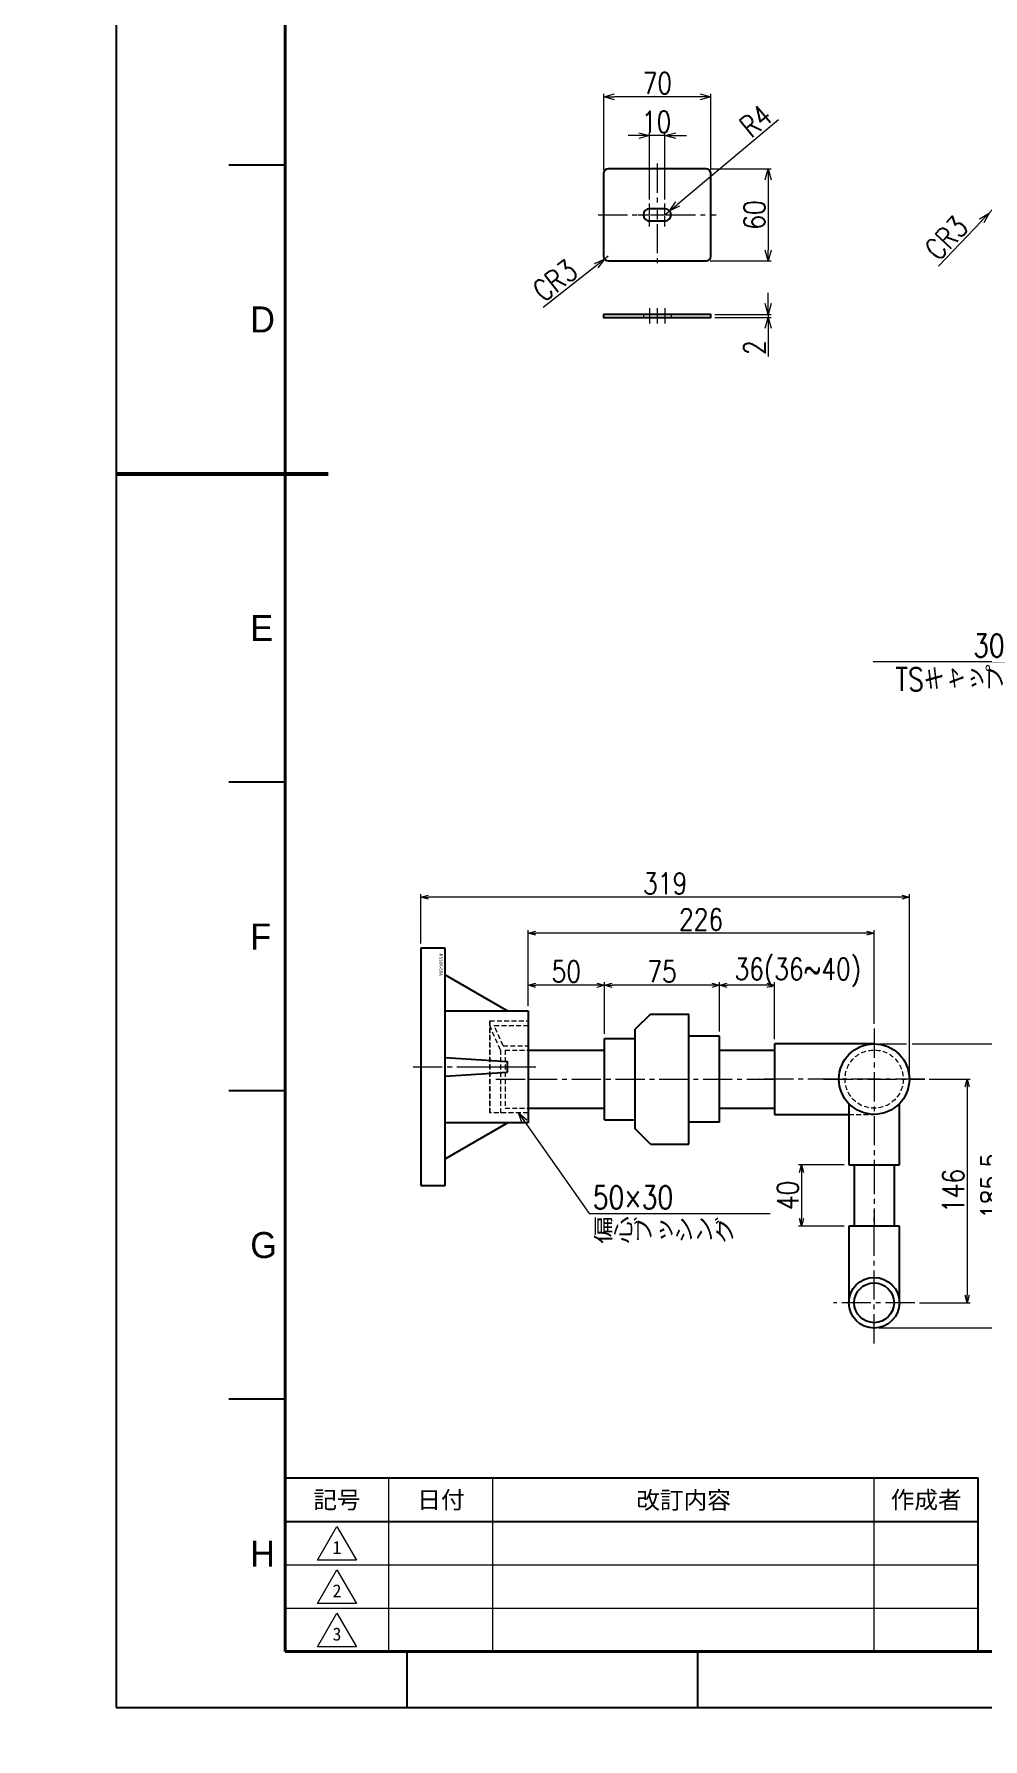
# Model space of a CAD drawing. Header units: millimetres. Extents: x 0 to 70370, y 0 to 11543.
# Drawn here: x 24967 to 25587, y 932 to 2045 of the extents above; entities that cross this region are included whole.
import ezdxf
from ezdxf import colors
from ezdxf.entities.mleader import LeaderData, LeaderLine
from ezdxf.enums import TextEntityAlignment as Align
from ezdxf.math import Vec2, Vec3

# ---------------------------------------------------------------- set-up
doc = ezdxf.new("R2010")
doc.units = ezdxf.units.MM
doc.linetypes.add('CENTER2', pattern=[28.575, 19.05, -3.175, 3.175, -3.175])
doc.linetypes.add('HIDDEN2', pattern=[4.7625, 3.175, -1.5875])
for name, color, linetype, lineweight in [('01_外形線', 7, 'Continuous', 25), ('03_かくれ線', 6, 'HIDDEN2', 13), ('04_中心線', 1, 'CENTER2', 9), ('07_寸法線', 3, 'Continuous', 9), ('99_図枠', 7, 'Continuous', 40)]:
    doc.layers.add(name, color=color, linetype=linetype, lineweight=lineweight)
doc.styles.add('MS_G', font='MS Gothic.ttf')
doc.styles.get("Standard").update_dxf_attribs({"font": 'arial.ttf'})
doc.styles.add('寸法用', font='simplex.shx', dxfattribs={"width": 0.8, "bigfont": '@extfont2.shx'})
doc.styles.add('表題用', font='MS PGothic.ttf')
doc.dimstyles.new('機械製図用', dxfattribs={"dimtxt": 3.5, "dimasz": 3.5, "dimexe": 2, "dimexo": 0, "dimgap": 1.2, "dimtad": 1, "dimdsep": 46, "dimtxsty": '寸法用', "dimblk": 'OPEN30', "dimcen": 0, "dimclrd": 256, "dimclre": 256, "dimclrt": 7, "dimazin": 2, "dimtm": 1e-09, "dimtfac": 0.75, "dimtmove": 0, "dimatfit": 3, "dimldrblk": 'OPEN30', "dimfxl": 1, "dimlwd": -1, "dimlwe": -1, "dimarcsym": 0})

# ---------------------------------------------------------------- blocks, each defined once
blk = doc.blocks.new('AM_BALLOON1')
at = {"transparency": 16777216}
blk.add_circle((0, 0), 5, dxfattribs=at)
blk.add_attdef('B_NUMBER', text='', height=3, dxfattribs=at).set_placement((0, 0), align=Align.MIDDLE_CENTER)
blk = doc.blocks.new('_OPEN')
at = {"color": 0, "linetype": 'ByBlock'}
for p, q in [((-1, 0.17), (0, 0)), ((0, 0), (-1, -0.17)), ((0, 0), (-1, 0))]:
    blk.add_line(p, q, dxfattribs=at)
blk = doc.blocks.new('_Open30')
at = {"color": 0, "linetype": 'ByBlock', "lineweight": -2}
for p, q in [((-1, 0.27), (0, 0)), ((0, 0), (-1, -0.27)), ((0, 0), (-1, 0))]:
    blk.add_line(p, q, dxfattribs=at)
blk = doc.blocks.new('*D2739')
at = {"layer": '07_寸法線', "transparency": 16777216}
for p, q in [((25518.7, 1385.7), (25536.8, 1385.7)), ((25540.6, 1385.7), (25603.3, 1385.7)), ((25601.3, 1380.7), (25601.3, 1205.2)), ((25518.7, 1200.2), (25603.3, 1200.2))]:
    blk.add_line(p, q, dxfattribs=at)
at = {"layer": 'Defpoints', "color": 0, "transparency": 16777216}
for p in [(25515.7, 1385.7), (25515.7, 1200.2), (25601.3, 1200.2)]:
    blk.add_point(p, dxfattribs=at)
at = {"layer": '07_寸法線', "transparency": 16777216, "xscale": 5, "yscale": 5, "zscale": 5}
for p, rotation in [((25601.3, 1385.7), 90), ((25601.3, 1200.2), 270)]:
    blk.add_blockref('_Open30', p, dxfattribs=dict(at, rotation=rotation))
at = {"layer": '07_寸法線', "color": 7, "transparency": 16777216, "insert": (25592.3, 1292.9), "char_height": 14, "attachment_point": 5, "rotation": 90, "style": '寸法用'}
blk.add_mtext('185.5', dxfattribs=at)
blk = doc.blocks.new('*D2740')
at = {"layer": '07_寸法線', "transparency": 16777216}
for p, q in [((25289.7, 1410.2), (25289.7, 1459.9)), ((25515.7, 1398.7), (25515.7, 1459.9)), ((25510.7, 1457.9), (25294.7, 1457.9))]:
    blk.add_line(p, q, dxfattribs=at)
at = {"layer": 'Defpoints', "color": 0, "transparency": 16777216}
for p in [(25289.7, 1457.9), (25289.7, 1407.2), (25515.7, 1395.7)]:
    blk.add_point(p, dxfattribs=at)
at = {"layer": '07_寸法線', "transparency": 16777216, "xscale": 5, "yscale": 5, "zscale": 5, "rotation": 180}
blk.add_blockref('_Open30', (25289.7, 1457.9), dxfattribs=at)
at = {"layer": '07_寸法線', "transparency": 16777216, "xscale": 5, "yscale": 5, "zscale": 5}
blk.add_blockref('_Open30', (25515.7, 1457.9), dxfattribs=at)
at = {"layer": '07_寸法線', "color": 7, "transparency": 16777216, "insert": (25402.7, 1466.9), "char_height": 14, "attachment_point": 5, "style": '寸法用'}
blk.add_mtext('226', dxfattribs=at)
blk = doc.blocks.new('*D2741')
at = {"layer": '07_寸法線', "transparency": 16777216}
for p, q in [((25219.7, 1451.2), (25219.7, 1483.4)), ((25533.7, 1481.4), (25224.7, 1481.4)), ((25538.7, 1365.7), (25538.7, 1483.4))]:
    blk.add_line(p, q, dxfattribs=at)
at = {"layer": 'Defpoints', "color": 0, "transparency": 16777216}
for p in [(25219.7, 1481.4), (25219.7, 1448.2), (25538.7, 1362.7)]:
    blk.add_point(p, dxfattribs=at)
at = {"layer": '07_寸法線', "transparency": 16777216, "xscale": 5, "yscale": 5, "zscale": 5, "rotation": 180}
blk.add_blockref('_Open30', (25219.7, 1481.4), dxfattribs=at)
at = {"layer": '07_寸法線', "transparency": 16777216, "xscale": 5, "yscale": 5, "zscale": 5}
blk.add_blockref('_Open30', (25538.7, 1481.4), dxfattribs=at)
at = {"layer": '07_寸法線', "color": 7, "transparency": 16777216, "insert": (25379.2, 1490.4), "char_height": 14, "attachment_point": 5, "style": '寸法用'}
blk.add_mtext('319', dxfattribs=at)
blk = doc.blocks.new('*D2742')
at = {"layer": '07_寸法線', "transparency": 16777216}
for p, q in [((25414.7, 1393.7), (25414.7, 1425.9)), ((25450.7, 1388.7), (25450.7, 1425.9)), ((25445.7, 1423.9), (25419.7, 1423.9))]:
    blk.add_line(p, q, dxfattribs=at)
at = {"layer": 'Defpoints', "color": 0, "transparency": 16777216}
for p in [(25414.7, 1423.9), (25414.7, 1390.7), (25450.7, 1385.7)]:
    blk.add_point(p, dxfattribs=at)
at = {"layer": '07_寸法線', "transparency": 16777216, "xscale": 5, "yscale": 5, "zscale": 5, "rotation": 180}
blk.add_blockref('_Open30', (25414.7, 1423.9), dxfattribs=at)
at = {"layer": '07_寸法線', "transparency": 16777216, "xscale": 5, "yscale": 5, "zscale": 5}
blk.add_blockref('_Open30', (25450.7, 1423.9), dxfattribs=at)
at = {"layer": '07_寸法線', "color": 7, "transparency": 16777216, "insert": (25465.8, 1432.2), "char_height": 14, "attachment_point": 5, "style": '寸法用'}
blk.add_mtext('36(36~40)', dxfattribs=at)
blk = doc.blocks.new('*D2743')
at = {"layer": '07_寸法線', "transparency": 16777216}
for p, q in [((25289.7, 1410.2), (25289.7, 1425.9)), ((25339.7, 1392.2), (25339.7, 1425.9)), ((25334.7, 1423.9), (25294.7, 1423.9))]:
    blk.add_line(p, q, dxfattribs=at)
at = {"layer": 'Defpoints', "color": 0, "transparency": 16777216}
for p in [(25289.7, 1423.9), (25289.7, 1407.2), (25339.7, 1389.2)]:
    blk.add_point(p, dxfattribs=at)
at = {"layer": '07_寸法線', "transparency": 16777216, "xscale": 5, "yscale": 5, "zscale": 5, "rotation": 180}
blk.add_blockref('_Open30', (25289.7, 1423.9), dxfattribs=at)
at = {"layer": '07_寸法線', "transparency": 16777216, "xscale": 5, "yscale": 5, "zscale": 5}
blk.add_blockref('_Open30', (25339.7, 1423.9), dxfattribs=at)
at = {"layer": '07_寸法線', "color": 7, "transparency": 16777216, "insert": (25314.7, 1432.9), "char_height": 14, "attachment_point": 5, "style": '寸法用'}
blk.add_mtext('50', dxfattribs=at)
blk = doc.blocks.new('*D2744')
at = {"layer": '07_寸法線', "transparency": 16777216}
for p, q in [((25339.7, 1392.2), (25339.7, 1425.9)), ((25414.7, 1393.7), (25414.7, 1425.9)), ((25409.7, 1423.9), (25344.7, 1423.9))]:
    blk.add_line(p, q, dxfattribs=at)
at = {"layer": 'Defpoints', "color": 0, "transparency": 16777216}
for p in [(25339.7, 1423.9), (25339.7, 1389.2), (25414.7, 1390.7)]:
    blk.add_point(p, dxfattribs=at)
at = {"layer": '07_寸法線', "transparency": 16777216, "xscale": 5, "yscale": 5, "zscale": 5, "rotation": 180}
blk.add_blockref('_Open30', (25339.7, 1423.9), dxfattribs=at)
at = {"layer": '07_寸法線', "transparency": 16777216, "xscale": 5, "yscale": 5, "zscale": 5}
blk.add_blockref('_Open30', (25414.7, 1423.9), dxfattribs=at)
at = {"layer": '07_寸法線', "color": 7, "transparency": 16777216, "insert": (25377.2, 1432.9), "char_height": 14, "attachment_point": 5, "style": '寸法用'}
blk.add_mtext('75', dxfattribs=at)
blk = doc.blocks.new('*D2745')
at = {"layer": '07_寸法線', "transparency": 16777216}
for p, q in [((25551.7, 1362.7), (25578.4, 1362.7)), ((25576.4, 1357.7), (25576.4, 1221.7)), ((25545.2, 1216.7), (25578.4, 1216.7))]:
    blk.add_line(p, q, dxfattribs=at)
at = {"layer": 'Defpoints', "color": 0, "transparency": 16777216}
for p in [(25548.7, 1362.7), (25542.2, 1216.7), (25576.4, 1216.7)]:
    blk.add_point(p, dxfattribs=at)
at = {"layer": '07_寸法線', "transparency": 16777216, "xscale": 5, "yscale": 5, "zscale": 5}
for p, rotation in [((25576.4, 1362.7), 90), ((25576.4, 1216.7), 270)]:
    blk.add_blockref('_Open30', p, dxfattribs=dict(at, rotation=rotation))
at = {"layer": '07_寸法線', "color": 7, "transparency": 16777216, "insert": (25567.4, 1289.7), "char_height": 14, "attachment_point": 5, "rotation": 90, "style": '寸法用'}
blk.add_mtext('146', dxfattribs=at)
blk = doc.blocks.new('*D2746')
at = {"layer": '07_寸法線', "transparency": 16777216}
for p, q in [((25496.2, 1306.7), (25466.3, 1306.7)), ((25468.3, 1301.7), (25468.3, 1271.7)), ((25496.2, 1266.7), (25466.3, 1266.7))]:
    blk.add_line(p, q, dxfattribs=at)
at = {"layer": 'Defpoints', "color": 0, "transparency": 16777216}
for p in [(25499.2, 1306.7), (25468.3, 1266.7), (25499.2, 1266.7)]:
    blk.add_point(p, dxfattribs=at)
at = {"layer": '07_寸法線', "transparency": 16777216, "xscale": 5, "yscale": 5, "zscale": 5}
for p, rotation in [((25468.3, 1306.7), 90), ((25468.3, 1266.7), 270)]:
    blk.add_blockref('_Open30', p, dxfattribs=dict(at, rotation=rotation))
at = {"layer": '07_寸法線', "color": 7, "transparency": 16777216, "insert": (25459.3, 1286.7), "char_height": 14, "attachment_point": 5, "rotation": 90, "style": '寸法用'}
blk.add_mtext('40', dxfattribs=at)
blk = doc.blocks.new('*U2810')
at = {"layer": '04_中心線', "color": 0, "linetype": 'CENTER2', "transparency": 16777216}
for p, q in [((0, 6), (0, 38.5)), ((-33.5, 0), (-6, 0)), ((6, 0), (33.5, 0)), ((0, -38.5), (0, -6))]:
    blk.add_line(p, q, dxfattribs=at)
at = {"layer": '04_中心線', "color": 0, "linetype": 'Continuous', "transparency": 16777216}
for p, q in [((-3, 0), (3, 0)), ((0, -3), (0, 3))]:
    blk.add_line(p, q, dxfattribs=at)
blk = doc.blocks.new('*D2811')
at = {"layer": '07_寸法線', "transparency": 16777216}
for p, q in [((25339.1, 1956.3), (25339.1, 2005.9)), ((25402.1, 2003.9), (25346.1, 2003.9)), ((25409.1, 1956.3), (25409.1, 2005.9))]:
    blk.add_line(p, q, dxfattribs=at)
at = {"layer": 'Defpoints', "color": 0, "transparency": 16777216}
for p in [(25339.1, 2003.9), (25339.1, 1953.8), (25409.1, 1953.8)]:
    blk.add_point(p, dxfattribs=at)
at = {"layer": '07_寸法線', "transparency": 16777216, "xscale": 7, "yscale": 7, "zscale": 7, "rotation": 180}
blk.add_blockref('_Open30', (25339.1, 2003.9), dxfattribs=at)
at = {"layer": '07_寸法線', "transparency": 16777216, "xscale": 7, "yscale": 7, "zscale": 7}
blk.add_blockref('_Open30', (25409.1, 2003.9), dxfattribs=at)
at = {"layer": '07_寸法線', "color": 7, "transparency": 16777216, "insert": (25374.1, 2012.9), "char_height": 14, "attachment_point": 5, "style": '寸法用'}
blk.add_mtext('70', dxfattribs=at)
blk = doc.blocks.new('*D2812')
at = {"layer": '07_寸法線', "transparency": 16777216}
for p, q in [((25408.6, 1956.8), (25448.5, 1956.8)), ((25446.5, 1949.8), (25446.5, 1903.8)), ((25408.6, 1896.8), (25448.5, 1896.8))]:
    blk.add_line(p, q, dxfattribs=at)
at = {"layer": 'Defpoints', "color": 0, "transparency": 16777216}
for p in [(25406.1, 1956.8), (25406.1, 1896.8), (25446.5, 1896.8)]:
    blk.add_point(p, dxfattribs=at)
at = {"layer": '07_寸法線', "transparency": 16777216, "xscale": 7, "yscale": 7, "zscale": 7}
for p, rotation in [((25446.5, 1956.8), 90), ((25446.5, 1896.8), 270)]:
    blk.add_blockref('_Open30', p, dxfattribs=dict(at, rotation=rotation))
at = {"layer": '07_寸法線', "color": 7, "transparency": 16777216, "insert": (25437.5, 1926.8), "char_height": 14, "attachment_point": 5, "rotation": 90, "style": '寸法用'}
blk.add_mtext('60', dxfattribs=at)
blk = doc.blocks.new('*D2813')
at = {"layer": '07_寸法線', "transparency": 16777216}
for p, q in [((25362.1, 1978.6), (25355.1, 1978.6)), ((25369.1, 1936.8), (25369.1, 1980.6)), ((25379.1, 1978.6), (25369.1, 1978.6)), ((25379.1, 1936.8), (25379.1, 1980.6)), ((25386.1, 1978.6), (25393.1, 1978.6))]:
    blk.add_line(p, q, dxfattribs=at)
at = {"layer": 'Defpoints', "color": 0, "transparency": 16777216}
for p in [(25369.1, 1978.6), (25369.1, 1934.3), (25379.1, 1934.3)]:
    blk.add_point(p, dxfattribs=at)
at = {"layer": '07_寸法線', "transparency": 16777216, "xscale": 7, "yscale": 7, "zscale": 7}
blk.add_blockref('_Open30', (25369.1, 1978.6), dxfattribs=at)
at = {"layer": '07_寸法線', "transparency": 16777216, "xscale": 7, "yscale": 7, "zscale": 7, "rotation": 180}
blk.add_blockref('_Open30', (25379.1, 1978.6), dxfattribs=at)
at = {"layer": '07_寸法線', "color": 7, "transparency": 16777216, "insert": (25373.6, 1987.6), "char_height": 14, "attachment_point": 5, "style": '寸法用'}
blk.add_mtext('10', dxfattribs=at)
blk = doc.blocks.new('*U2808')
at = {"layer": '04_中心線', "color": 0, "linetype": 'CENTER2', "transparency": 16777216}
for p, q in [((-7.5, 0), (-0.8, 0)), ((0, 0.8), (0, 7.5)), ((0.8, 0), (7.5, 0)), ((0, -7.5), (0, -0.8))]:
    blk.add_line(p, q, dxfattribs=at)
at = {"layer": '04_中心線', "color": 0, "linetype": 'Continuous', "transparency": 16777216}
for p, q in [((-0.4, 0), (0.4, 0)), ((0, -0.4), (0, 0.4))]:
    blk.add_line(p, q, dxfattribs=at)
blk = doc.blocks.new('*U2809')
at = {"layer": '04_中心線', "color": 0, "linetype": 'CENTER2', "transparency": 16777216}
for p, q in [((-7.5, 0), (-0.8, 0)), ((0, 0.8), (0, 7.5)), ((0.8, 0), (7.5, 0)), ((0, -7.5), (0, -0.8))]:
    blk.add_line(p, q, dxfattribs=at)
at = {"layer": '04_中心線', "color": 0, "linetype": 'Continuous', "transparency": 16777216}
for p, q in [((-0.4, 0), (0.4, 0)), ((0, -0.4), (0, 0.4))]:
    blk.add_line(p, q, dxfattribs=at)
blk = doc.blocks.new('*D2814')
at = {"layer": '07_寸法線', "transparency": 16777216}
for p, q in [((25453.2, 1988.8), (25387.5, 1933.9)), ((25379.1, 1926.8), (25382.1, 1929.4))]:
    blk.add_line(p, q, dxfattribs=at)
at = {"layer": 'Defpoints', "color": 0, "transparency": 16777216}
for p in [(25379.1, 1926.8), (25382.1, 1929.4)]:
    blk.add_point(p, dxfattribs=at)
at = {"layer": '07_寸法線', "transparency": 16777216, "xscale": 7, "yscale": 7, "zscale": 7, "rotation": 219.935709917143}
blk.add_blockref('_Open30', (25382.1, 1929.4), dxfattribs=at)
at = {"layer": '07_寸法線', "color": 7, "transparency": 16777216, "insert": (25438.5, 1988.3), "char_height": 14, "attachment_point": 5, "rotation": 39.9357, "style": '寸法用'}
blk.add_mtext('R4', dxfattribs=at)
blk = doc.blocks.new('*D2815')
at = {"layer": '07_寸法線', "transparency": 16777216}
for p, q in [((25299.5, 1866.5), (25334.2, 1893.7)), ((25342.1, 1899.8), (25339.7, 1898))]:
    blk.add_line(p, q, dxfattribs=at)
at = {"layer": 'Defpoints', "color": 0, "transparency": 16777216}
for p in [(25339.7, 1898), (25342.1, 1899.8)]:
    blk.add_point(p, dxfattribs=at)
at = {"layer": '07_寸法線', "transparency": 16777216, "xscale": 7, "yscale": 7, "zscale": 7, "rotation": 38.03748784769123}
blk.add_blockref('_Open30', (25339.7, 1898), dxfattribs=at)
at = {"layer": '07_寸法線', "color": 7, "transparency": 16777216, "insert": (25307.3, 1884), "char_height": 14, "attachment_point": 5, "rotation": 38.0375, "style": '寸法用'}
blk.add_mtext('CR3', dxfattribs=at)
blk = doc.blocks.new('*D2816')
at = {"layer": '07_寸法線', "transparency": 16777216}
for p, q in [((25446.5, 1868.9), (25446.5, 1875.9)), ((25411.7, 1861.9), (25448.5, 1861.9)), ((25411.7, 1859.9), (25448.5, 1859.9)), ((25446.5, 1861.9), (25446.5, 1859.9)), ((25446.5, 1852.9), (25446.5, 1834.4))]:
    blk.add_line(p, q, dxfattribs=at)
at = {"layer": 'Defpoints', "color": 0, "transparency": 16777216}
for p in [(25409.2, 1861.9), (25409.2, 1859.9), (25446.5, 1859.9)]:
    blk.add_point(p, dxfattribs=at)
at = {"layer": '07_寸法線', "transparency": 16777216, "xscale": 7, "yscale": 7, "zscale": 7}
for p, rotation in [((25446.5, 1861.9), 270), ((25446.5, 1859.9), 90)]:
    blk.add_blockref('_Open30', p, dxfattribs=dict(at, rotation=rotation))
at = {"layer": '07_寸法線', "color": 7, "transparency": 16777216, "insert": (25437.5, 1840.2), "char_height": 14, "attachment_point": 5, "rotation": 90, "style": '寸法用'}
blk.add_mtext('2', dxfattribs=at)
blk = doc.blocks.new('*D2821')
at = {"layer": '07_寸法線', "transparency": 16777216}
for p, q in [((25592.8, 1930.1), (25590.7, 1928)), ((25557.6, 1893.4), (25585.9, 1922.9))]:
    blk.add_line(p, q, dxfattribs=at)
at = {"layer": 'Defpoints', "color": 0, "transparency": 16777216}
for p in [(25590.7, 1928), (25592.8, 1930.1)]:
    blk.add_point(p, dxfattribs=at)
at = {"layer": '07_寸法線', "transparency": 16777216, "xscale": 7, "yscale": 7, "zscale": 7, "rotation": 46.26722012593691}
blk.add_blockref('_Open30', (25590.7, 1928), dxfattribs=at)
at = {"layer": '07_寸法線', "color": 7, "transparency": 16777216, "insert": (25562.8, 1911.8), "char_height": 14, "attachment_point": 5, "rotation": 46.2672, "style": '寸法用'}
blk.add_mtext('CR3', dxfattribs=at)

msp = doc.modelspace()

# ---------------------------------------------------------------- linework, layer by layer
at = {"layer": '01_外形線'}
for p, q in [((25379.06, 1930.818), (25369.06, 1930.818)), ((25379.06, 1922.818), (25369.06, 1922.818)), ((25369.689, 1405.165), (25359.689, 1395.165)), ((25369.689, 1405.165), (25394.689, 1405.165)), ((25394.689, 1320.165), (25394.689, 1405.165)), ((25359.689, 1330.165), (25359.689, 1395.165)), ((25289.687, 1381.665), (25339.689, 1381.665)), ((25339.689, 1336.165), (25339.689, 1389.165)), ((25339.689, 1389.165), (25359.689, 1389.165)), ((25414.689, 1390.665), (25394.689, 1390.665)), ((25414.689, 1334.665), (25414.689, 1390.665)), ((25414.689, 1381.666), (25450.685, 1381.666)), ((25450.685, 1385.665), (25450.685, 1339.665)), ((25515.685, 1385.665), (25450.685, 1385.665)), ((25499.185, 1346.642), (25499.185, 1306.665)), ((25532.185, 1306.665), (25532.185, 1346.642)), ((25289.687, 1343.665), (25339.689, 1343.665)), ((25339.689, 1336.165), (25359.689, 1336.165)), ((25414.689, 1343.665), (25450.685, 1343.665)), ((25450.685, 1339.665), (25499.185, 1339.665)), ((25369.689, 1320.165), (25359.689, 1330.165)), ((25414.689, 1334.665), (25394.689, 1334.665)), ((25369.689, 1320.165), (25394.689, 1320.165)), ((25499.185, 1306.665), (25532.185, 1306.665)), ((25502.685, 1306.665), (25502.685, 1266.665)), ((25528.685, 1306.665), (25528.685, 1266.665)), ((25532.154, 1266.665), (25499.154, 1266.665)), ((25499.154, 1266.665), (25499.154, 1216.665)), ((25532.154, 1216.665), (25532.154, 1266.665))]:
    msp.add_line(p, q, dxfattribs=at)
msp.add_lwpolyline([(25339.06, 1953.818), (25339.06, 1899.818, 0.41421356), (25342.06, 1896.818), (25406.06, 1896.818, 0.41421356), (25409.06, 1899.818), (25409.06, 1953.818, 0.41421356), (25406.06, 1956.818), (25342.06, 1956.818, 0.41421356)], format="xyb", close=True, dxfattribs=at)
msp.add_lwpolyline([(25339.06, 1861.89), (25339.06, 1859.89), (25409.06, 1859.89), (25409.06, 1861.89)], close=True, dxfattribs=at)
for points in [[(25219.687, 1448.165), (25219.687, 1293.165)], [(25235.687, 1448.165), (25219.687, 1448.165)], [(25235.687, 1293.165), (25235.687, 1448.165)], [(25235.687, 1430.665), (25276.39, 1407.165)], [(25235.687, 1407.165), (25289.687, 1407.165)], [(25289.687, 1407.165), (25289.687, 1334.165)], [(25235.687, 1376.665), (25276.39, 1374.165)], [(25276.39, 1367.165), (25276.39, 1374.165)], [(25235.687, 1364.665), (25276.39, 1367.165)], [(25235.687, 1310.665), (25276.39, 1334.165)], [(25289.687, 1334.165), (25235.687, 1334.165)], [(25219.687, 1293.165), (25235.687, 1293.165)]]:
    msp.add_lwpolyline(points, dxfattribs=at)
for centre, radius in [((25515.685, 1362.665), 23), ((25515.654, 1216.665), 16.5), ((25515.654, 1216.665), 13)]:
    msp.add_circle(centre, radius, dxfattribs=at)
for centre, start, end in [((25369.06, 1926.818), 90, 270), ((25379.06, 1926.818), 270, 90)]:
    msp.add_arc(centre, 4, start, end, dxfattribs=at)
at = {"layer": '03_かくれ線'}
for p, q in [((25365.06, 1861.89), (25365.06, 1859.89)), ((25383.06, 1861.89), (25383.06, 1859.89)), ((25264.687, 1400.665), (25264.687, 1340.665)), ((25264.687, 1400.665), (25289.687, 1400.665)), ((25267.632, 1397.665), (25289.687, 1397.665)), ((25271.687, 1381.665), (25271.687, 1340.665)), ((25273.42, 1384.436), (25289.687, 1384.436)), ((25274.687, 1381.665), (25289.687, 1381.665)), ((25274.687, 1381.665), (25274.687, 1343.665)), ((25274.687, 1343.665), (25289.687, 1343.665)), ((25499.185, 1339.665), (25515.685, 1339.665))]:
    msp.add_line(p, q, dxfattribs=at)
for points in [[(25264.687, 1340.665), (25264.687, 1400.665), (25289.687, 1400.665), (25289.687, 1340.665), (25264.687, 1340.665)], [(25271.687, 1381.665), (25264.687, 1397.665)], [(25273.42, 1384.436), (25267.632, 1397.665)]]:
    msp.add_lwpolyline(points, dxfattribs=at)
for radius in [23, 19, 19]:
    msp.add_circle((25515.685, 1362.665), radius, dxfattribs=at)
at = {"layer": '04_中心線'}
for p, q in [((25369.06, 1865.89), (25369.06, 1855.89)), ((25374.06, 1865.89), (25374.06, 1855.89)), ((25379.06, 1865.89), (25379.06, 1855.89)), ((25515.685, 1395.665), (25515.685, 1296.665)), ((25515.685, 1395.665), (25515.685, 1329.665)), ((25259.687, 1370.665), (25294.687, 1370.665)), ((25268.687, 1362.665), (25299.687, 1362.665)), ((25289.687, 1362.665), (25450.685, 1362.665)), ((25548.685, 1362.665), (25440.685, 1362.665)), ((25482.685, 1362.665), (25548.685, 1362.665)), ((25515.685, 1306.665), (25515.685, 1266.665)), ((25515.654, 1190.165), (25515.654, 1276.665)), ((25542.154, 1216.665), (25489.154, 1216.665))]:
    msp.add_line(p, q, dxfattribs=at)
msp.add_lwpolyline([(25214.687, 1370.665), (25294.687, 1370.665)], dxfattribs=at)
at = {"layer": '99_図枠', "lineweight": 25}
for p, q in [((25131.02, 1959.28), (25094.248, 1959.28)), ((25131.02, 1556.459), (25094.248, 1556.459)), ((25131.02, 1355.048), (25094.248, 1355.048)), ((25131.02, 1153.638), (25094.248, 1153.638)), ((25131.02, 1073.856), (25583.591, 1073.856)), ((25210.701, 952.392), (25210.701, 988.999)), ((25400.583, 952.392), (25400.583, 988.999))]:
    msp.add_line(p, q, dxfattribs=at)
at = {"layer": '99_図枠', "lineweight": 53}
msp.add_line((25020.819, 1757.869), (25159.305, 1757.869), dxfattribs=at)
at = {"layer": '99_図枠', "lineweight": 13}
for p, q in [((25198.905, 988.999), (25198.905, 1102.142)), ((25266.791, 988.999), (25266.791, 1102.142)), ((25515.705, 988.999), (25515.705, 1102.142)), ((25131.02, 1045.57), (25583.591, 1045.57)), ((25131.02, 1017.284), (25583.591, 1017.284))]:
    msp.add_line(p, q, dxfattribs=at)
at = {"layer": '99_図枠'}
msp.add_lwpolyline([(25131.02, 988.999), (27262.631, 988.999), (27262.631, 2526.74), (25131.02, 2526.74)], close=True, dxfattribs=at)
at = {"layer": '99_図枠', "lineweight": 25}
msp.add_lwpolyline([(25131.02, 988.999), (25583.591, 988.999), (25583.591, 1102.142), (25131.02, 1102.142)], close=True, dxfattribs=at)
at = {"layer": '99_図枠', "lineweight": 13}
for points in [[(25152.234, 1048.574), (25164.963, 1070.621), (25177.691, 1048.574), (25152.234, 1048.574)], [(25152.234, 1020.289), (25164.963, 1042.335), (25177.691, 1020.289), (25152.234, 1020.289)], [(25152.234, 992.003), (25164.963, 1014.049), (25177.691, 992.003), (25152.234, 992.003)]]:
    msp.add_lwpolyline(points, dxfattribs=at)
at = {"layer": 'Defpoints'}
msp.add_lwpolyline([(25020.819, 952.392), (27299.403, 952.392), (27299.403, 2563.512), (25020.819, 2563.512)], close=True, dxfattribs=at)

# ---------------------------------------------------------------- block references
at = {"layer": '04_中心線', "linetype": 'CENTER2', "rotation": 270}
msp.add_blockref('*U2810', (25374.06, 1926.818), dxfattribs=at)
at = {"layer": '04_中心線', "linetype": 'CENTER2'}
for name, p in [('*U2809', (25369.06, 1926.818)), ('*U2808', (25379.06, 1926.818))]:
    msp.add_blockref(name, p, dxfattribs=at)

# ---------------------------------------------------------------- texts
at = {"layer": '03_かくれ線'}
msp.add_text('JIS10K-50A', height=2, rotation=270, dxfattribs=at).set_placement((25231.888, 1444.957))
at = {"layer": '99_図枠', "lineweight": 13, "style": '表題用'}
for s, p in [('D', (25108.391, 1858.575)), ('E', (25108.391, 1657.164)), ('F', (25108.391, 1455.754)), ('G', (25108.391, 1254.343)), ('H', (25108.391, 1052.933))]:
    msp.add_text(s, height=16.971, dxfattribs=at).set_placement(p, align=Align.MIDDLE_LEFT)
at = {"layer": '99_図枠', "style": '表題用'}
for s, p in [('記号', (25164.963, 1087.999)), ('日付', (25232.848, 1087.999)), ('作成者', (25549.648, 1087.999))]:
    msp.add_text(s, height=11.3143, dxfattribs=at).set_placement(p, align=Align.MIDDLE_CENTER)
msp.add_text('改訂内容', height=11.3143, dxfattribs=at).set_placement((25391.248, 1087.999), align=Align.MIDDLE)
at = {"layer": '99_図枠', "lineweight": 13, "style": 'MS_G'}
for s, p in [('1', (25164.963, 1056.884)), ('2', (25164.963, 1028.599)), ('3', (25164.963, 1000.313))]:
    msp.add_text(s, height=8.486, dxfattribs=at).set_placement(p, align=Align.MIDDLE)

# ---------------------------------------------------------------- dimensions: what is measured, and where the dimension line sits
at = {"layer": '07_寸法線'}
for base, p1, p2, override, picture, middle in [((25339.06, 2003.924), (25409.06, 1953.818), (25339.06, 1953.818), {"dimtxt": 14, "dimasz": 7, "dimexo": 2.5, "dimgap": 2}, '*D2811', (25374.06, 2012.924)), ((25219.687, 1481.372), (25538.685, 1362.665), (25219.687, 1448.165), {"dimtxt": 14, "dimasz": 5, "dimexo": 3, "dimgap": 2}, '*D2741', (25379.186, 1490.372)), ((25289.687, 1457.907), (25515.685, 1395.665), (25289.687, 1407.165), {"dimtxt": 14, "dimasz": 5, "dimexo": 3, "dimgap": 2}, '*D2740', (25402.686, 1466.907)), ((25289.687, 1423.882), (25339.689, 1389.165), (25289.687, 1407.165), {"dimtxt": 14, "dimasz": 5, "dimexo": 3, "dimgap": 2}, '*D2743', (25314.688, 1432.882)), ((25339.689, 1423.882), (25414.689, 1390.665), (25339.689, 1389.165), {"dimtxt": 14, "dimasz": 5, "dimexo": 3, "dimgap": 2}, '*D2744', (25377.189, 1432.882))]:
    dim = msp.add_linear_dim(base=base, p1=p1, p2=p2, dimstyle='機械製図用', override=override, dxfattribs=at)
    dim.commit()
    dim.dimension.update_dxf_attribs({"geometry": picture, "text_midpoint": middle})
dim = msp.add_linear_dim(base=(25369.06, 1978.609), p1=(25379.06, 1934.318), p2=(25369.06, 1934.318), dimstyle='機械製図用', override={"dimtxt": 14, "dimasz": 7, "dimexo": 2.5, "dimgap": 2, "dimtmove": 2}, dxfattribs=at)
dim.commit()
dim.dimension.update_dxf_attribs({"geometry": '*D2813', "text_midpoint": (25373.609, 1987.609), "dimtype": 160})
dim = msp.add_radius_dim(center=(25379.06, 1926.818), mpoint=(25382.127, 1929.385), dimstyle='機械製図用', override={"dimtxt": 14, "dimasz": 7, "dimgap": 2}, dxfattribs=at)
dim.commit()
dim.dimension.update_dxf_attribs({"geometry": '*D2814', "text_midpoint": (25444.258, 1981.4), "dimtype": 164})
for base, p1, p2, angle, override, picture, middle in [((25446.543, 1896.818), (25406.06, 1956.818), (25406.06, 1896.818), 270, {"dimtxt": 14, "dimasz": 7, "dimexo": 2.5, "dimgap": 2}, '*D2812', (25437.543, 1926.818)), ((25446.543, 1859.89), (25409.16, 1861.89), (25409.16, 1859.89), 90, {"dimtxt": 14, "dimasz": 7, "dimexo": 2.5, "dimgap": 2}, '*D2816', (25437.543, 1840.157)), ((25601.313, 1200.165), (25515.685, 1385.665), (25515.654, 1200.165), 90, {"dimtxt": 14, "dimasz": 5, "dimexo": 3, "dimgap": 2}, '*D2739', (25592.313, 1292.915)), ((25576.382, 1216.665), (25548.685, 1362.665), (25542.154, 1216.665), 90, {"dimtxt": 14, "dimasz": 5, "dimexo": 3, "dimgap": 2}, '*D2745', (25567.382, 1289.665)), ((25468.328, 1266.665), (25499.185, 1306.665), (25499.154, 1266.665), 90, {"dimtxt": 14, "dimasz": 5, "dimexo": 3, "dimgap": 2}, '*D2746', (25459.328, 1286.665))]:
    dim = msp.add_linear_dim(base=base, p1=p1, p2=p2, angle=angle, dimstyle='機械製図用', override=override, dxfattribs=at)
    dim.commit()
    dim.dimension.update_dxf_attribs({"geometry": picture, "text_midpoint": middle})
dim = msp.add_radius_dim(center=(25592.794, 1930.121), mpoint=(25590.721, 1927.953), text='C<>', dimstyle='機械製図用', override={"dimtxt": 14, "dimasz": 7, "dimgap": 2}, dxfattribs=at)
dim.commit()
dim.dimension.update_dxf_attribs({"geometry": '*D2821', "text_midpoint": (25562.833, 1911.823)})
dim = msp.add_radius_dim(center=(25342.06, 1899.818), mpoint=(25339.697, 1897.969), text='C<>', dimstyle='機械製図用', override={"dimtxt": 14, "dimasz": 7, "dimgap": 2}, dxfattribs=at)
dim.commit()
dim.dimension.update_dxf_attribs({"geometry": '*D2815', "text_midpoint": (25312.828, 1876.948), "dimtype": 164})
dim = msp.add_linear_dim(base=(25414.689, 1423.882), p1=(25450.685, 1385.665), p2=(25414.689, 1390.665), text='<>(36~40)', dimstyle='機械製図用', override={"dimtxt": 14, "dimasz": 5, "dimexo": 3, "dimgap": 2, "dimtmove": 2}, dxfattribs=at)
dim.commit()
dim.dimension.update_dxf_attribs({"geometry": '*D2742', "text_midpoint": (25465.786, 1432.243), "dimtype": 160})

# ---------------------------------------------------------------- leaders
ml = msp.add_multileader_block('Standard', dxfattribs=at)
ml.set_content('AM_BALLOON1', color=256, scale=9.37443182)
ml.set_attribute('B_NUMBER', '1', width=0)
ml.set_leader_properties(color=256, linetype='ByLayer', lineweight=-1)
ml.set_arrow_properties(name='OPEN')
ml.build(insert=Vec2(0, 0))
ml.multileader.update_dxf_attribs({"leader_type": 0, "has_dogleg": 0, "text_right_attachment_type": 6, "dogleg_length": 0, "arrow_head_size": 4.688, "scale": 2.5, "block_connection_type": 1})
ctx = ml.context
ctx.base_point, ctx.scale, ctx.char_height, ctx.arrow_head_size, ctx.landing_gap_size, ctx.plane_origin = Vec3(33418.771, 3166.995), 2.5, 9.375, 4.688, 4.688, Vec3(33418.771, 3166.995)
ctx.right_attachment, ctx.attachment_type = 6, 1
notes = []
notes.append((ctx, [(0, (0, 0, 0), (0, 0), (1, 0), 1, [])]))
ctx.block.insert = Vec3(33418.771, 3166.995)
ml = msp.add_multileader_block('Standard', dxfattribs=at)
ml.set_content('AM_BALLOON1', color=256, scale=7.49954545)
ml.set_attribute('B_NUMBER', '1A', width=0)
ml.set_leader_properties(color=256, linetype='ByLayer', lineweight=-1)
ml.set_arrow_properties(name='OPEN')
ml.build(insert=Vec2(0, 0))
ml.multileader.update_dxf_attribs({"leader_type": 0, "has_dogleg": 0, "text_right_attachment_type": 6, "dogleg_length": 0, "arrow_head_size": 3.75, "scale": 2.5, "block_connection_type": 1})
ctx = ml.context
ctx.base_point, ctx.scale, ctx.char_height, ctx.arrow_head_size, ctx.landing_gap_size, ctx.plane_origin = Vec3(35324.795, 3132.322), 2.5, 7.5, 3.75, 3.75, Vec3(35324.795, 3132.322)
ctx.right_attachment, ctx.attachment_type = 6, 1
notes.append((ctx, [(0, (0, 0, 0), (0, 0), (1, 0), 1, [])]))
ctx.block.insert = Vec3(35324.795, 3132.322)
ml = msp.add_multileader_block('Standard', dxfattribs=at)
ml.set_content('AM_BALLOON1', color=256, scale=7.49954545)
ml.set_attribute('B_NUMBER', '2', width=0)
ml.set_leader_properties(color=256, linetype='ByLayer', lineweight=-1)
ml.set_arrow_properties(name='OPEN')
ml.build(insert=Vec2(0, 0))
ml.multileader.update_dxf_attribs({"leader_type": 0, "has_dogleg": 0, "text_right_attachment_type": 6, "dogleg_length": 0, "arrow_head_size": 3.75, "scale": 2.5, "block_connection_type": 1})
ctx = ml.context
ctx.base_point, ctx.scale, ctx.char_height, ctx.arrow_head_size, ctx.landing_gap_size, ctx.plane_origin = Vec3(37084.606, 2712.991), 2.5, 7.5, 3.75, 3.75, Vec3(37084.606, 2712.991)
ctx.right_attachment, ctx.attachment_type = 6, 1
notes.append((ctx, [(0, (0, 0, 0), (0, 0), (1, 0), 1, [])]))
ctx.block.insert = Vec3(37084.606, 2712.991)
ml = msp.add_multileader_block('Standard', dxfattribs=at)
ml.set_content('AM_BALLOON1', color=256, scale=7.49954545)
ml.set_attribute('B_NUMBER', '3', width=0)
ml.set_leader_properties(color=256, linetype='ByLayer', lineweight=-1)
ml.set_arrow_properties(name='OPEN')
ml.build(insert=Vec2(0, 0))
ml.multileader.update_dxf_attribs({"leader_type": 0, "has_dogleg": 0, "text_right_attachment_type": 6, "dogleg_length": 0, "arrow_head_size": 3.75, "scale": 2.5, "block_connection_type": 1})
ctx = ml.context
ctx.base_point, ctx.scale, ctx.char_height, ctx.arrow_head_size, ctx.landing_gap_size, ctx.plane_origin = Vec3(38565.945, 2679.176), 2.5, 7.5, 3.75, 3.75, Vec3(38565.945, 2679.176)
ctx.right_attachment, ctx.attachment_type = 6, 1
notes.append((ctx, [(0, (0, 0, 0), (0, 0), (1, 0), 1, [])]))
ctx.block.insert = Vec3(38565.945, 2679.176)
ml = msp.add_multileader_block('Standard', dxfattribs=at)
ml.set_content('AM_BALLOON1', color=256, scale=7.49954545)
ml.set_attribute('B_NUMBER', '1B', width=0)
ml.set_leader_properties(color=256, linetype='ByLayer', lineweight=-1)
ml.set_arrow_properties(name='OPEN')
ml.build(insert=Vec2(0, 0))
ml.multileader.update_dxf_attribs({"leader_type": 0, "has_dogleg": 0, "text_right_attachment_type": 6, "dogleg_length": 0, "arrow_head_size": 3.75, "scale": 2.5, "block_connection_type": 1})
ctx = ml.context
ctx.base_point, ctx.scale, ctx.char_height, ctx.arrow_head_size, ctx.landing_gap_size, ctx.plane_origin = Vec3(35324.795, 2449.628), 2.5, 7.5, 3.75, 3.75, Vec3(35324.795, 2449.628)
ctx.right_attachment, ctx.attachment_type = 6, 1
notes.append((ctx, [(0, (0, 0, 0), (0, 0), (1, 0), 1, [])]))
ctx.block.insert = Vec3(35324.795, 2449.628)
ml = msp.add_multileader_block('Standard', dxfattribs=at)
ml.set_content('AM_BALLOON1', color=256, scale=5.02469545)
ml.set_attribute('B_NUMBER', '1', width=0)
ml.set_leader_properties(color=256, linetype='ByLayer', lineweight=-1)
ml.set_arrow_properties(name='OPEN')
ml.build(insert=Vec2(0, 0))
ml.multileader.update_dxf_attribs({"leader_type": 0, "has_dogleg": 0, "text_right_attachment_type": 6, "dogleg_length": 0, "arrow_head_size": 2.513, "scale": 2.5, "block_connection_type": 1})
ctx = ml.context
ctx.base_point, ctx.scale, ctx.char_height, ctx.arrow_head_size, ctx.landing_gap_size, ctx.plane_origin = Vec3(40332.084, 2013.345), 2.5, 5.025, 2.513, 2.513, Vec3(40332.084, 2013.345)
ctx.right_attachment, ctx.attachment_type = 6, 1
notes.append((ctx, [(0, (0, 0, 0), (0, 0), (1, 0), 1, [])]))
ctx.block.insert = Vec3(40332.084, 2013.345)
ml = msp.add_multileader_block('Standard', dxfattribs=at)
ml.set_content('AM_BALLOON1', color=256, scale=5.02469545)
ml.set_attribute('B_NUMBER', '2', width=0)
ml.set_leader_properties(color=256, linetype='ByLayer', lineweight=-1)
ml.set_arrow_properties(name='OPEN')
ml.build(insert=Vec2(0, 0))
ml.multileader.update_dxf_attribs({"leader_type": 0, "has_dogleg": 0, "text_right_attachment_type": 6, "dogleg_length": 0, "arrow_head_size": 2.513, "scale": 2.5, "block_connection_type": 1})
ctx = ml.context
ctx.base_point, ctx.scale, ctx.char_height, ctx.arrow_head_size, ctx.landing_gap_size, ctx.plane_origin = Vec3(41277.991, 2013.345), 2.5, 5.025, 2.513, 2.513, Vec3(41277.991, 2013.345)
ctx.right_attachment, ctx.attachment_type = 6, 1
notes.append((ctx, [(0, (0, 0, 0), (0, 0), (1, 0), 1, [])]))
ctx.block.insert = Vec3(41277.991, 2013.345)
ml = msp.add_multileader_block('Standard', dxfattribs=at)
ml.set_content('AM_BALLOON1', color=256, scale=7.49954545)
ml.set_attribute('B_NUMBER', '3', width=0)
ml.set_leader_properties(color=256, linetype='ByLayer', lineweight=-1)
ml.set_arrow_properties(name='OPEN')
ml.build(insert=Vec2(0, 0))
ml.multileader.update_dxf_attribs({"leader_type": 0, "has_dogleg": 0, "text_right_attachment_type": 6, "dogleg_length": 0, "arrow_head_size": 3.75, "scale": 2.5, "block_connection_type": 1})
ctx = ml.context
ctx.base_point, ctx.scale, ctx.char_height, ctx.arrow_head_size, ctx.landing_gap_size, ctx.plane_origin = Vec3(38565.945, 1903.883), 2.5, 7.5, 3.75, 3.75, Vec3(38565.945, 1903.883)
ctx.right_attachment, ctx.attachment_type = 6, 1
notes.append((ctx, [(0, (0, 0, 0), (0, 0), (1, 0), 1, [])]))
ctx.block.insert = Vec3(38565.945, 1903.883)
ml = msp.add_multileader_block('Standard', dxfattribs=at)
ml.set_content('AM_BALLOON1', color=256, scale=7.49954545)
ml.set_attribute('B_NUMBER', '1C', width=0)
ml.set_leader_properties(color=256, linetype='ByLayer', lineweight=-1)
ml.set_arrow_properties(name='OPEN')
ml.build(insert=Vec2(0, 0))
ml.multileader.update_dxf_attribs({"leader_type": 0, "has_dogleg": 0, "text_right_attachment_type": 6, "dogleg_length": 0, "arrow_head_size": 3.75, "scale": 2.5, "block_connection_type": 1})
ctx = ml.context
ctx.base_point, ctx.scale, ctx.char_height, ctx.arrow_head_size, ctx.landing_gap_size, ctx.plane_origin = Vec3(35324.795, 1714.135), 2.5, 7.5, 3.75, 3.75, Vec3(35324.795, 1714.135)
ctx.right_attachment, ctx.attachment_type = 6, 1
notes.append((ctx, [(0, (0, 0, 0), (0, 0), (1, 0), 1, [])]))
ctx.block.insert = Vec3(35324.795, 1714.135)
ml = msp.add_multileader_mtext('Standard', dxfattribs=at)
ml.set_content('30\\PTSキャップ', color=7, style='寸法用')
ml.set_leader_properties(color=256, linetype='ByLayer', lineweight=-1)
ml.set_arrow_properties(name='OPEN30')
ml.build(insert=Vec2(0, 0))
ml.multileader.update_dxf_attribs({"has_dogleg": 0, "text_left_attachment_type": 6, "text_right_attachment_type": 6, "arrow_head_size": 7})
ctx = ml.context
ctx.base_point, ctx.char_height, ctx.arrow_head_size, ctx.landing_gap_size, ctx.plane_origin = Vec3(25522.451, 1635.166), 15, 7, 2.352, Vec3(25515.267, 1132.816)
ctx.left_attachment, ctx.right_attachment, ctx.text_align_type = 6, 6, 2
notes.append((ctx, [(1, (1, 1, 0), (25611.27, 1635.166), (-1, 0), 8, [(0, [(25655.371, 1571.872)], 0, [])])]))
ctx.mtext.insert, ctx.mtext.width, ctx.mtext.alignment, ctx.mtext.line_spacing_factor, ctx.mtext.flow_direction = Vec3(25600.918, 1653.166), 246.54197, 3, 0.88, 5
ml = msp.add_multileader_block('Standard', dxfattribs=at)
ml.set_content('AM_BALLOON1', color=256, scale=2.49984848)
ml.set_attribute('B_NUMBER', '4', width=0)
ml.set_leader_properties(color=256, linetype='ByLayer', lineweight=-1)
ml.set_arrow_properties(name='OPEN')
ml.build(insert=Vec2(0, 0))
ml.multileader.update_dxf_attribs({"leader_type": 0, "has_dogleg": 0, "text_right_attachment_type": 6, "dogleg_length": 0, "arrow_head_size": 1.25, "scale": 2.5, "block_connection_type": 1})
ctx = ml.context
ctx.base_point, ctx.scale, ctx.char_height, ctx.arrow_head_size, ctx.landing_gap_size, ctx.plane_origin = Vec3(28311.936, 1443.584), 2.5, 2.5, 1.25, 1.25, Vec3(28311.936, 1443.584)
ctx.right_attachment, ctx.attachment_type = 6, 1
notes.append((ctx, [(0, (0, 0, 0), (0, 0), (1, 0), 1, [])]))
ctx.block.insert = Vec3(28311.936, 1443.584)
ml = msp.add_multileader_mtext('Standard', dxfattribs=at)
ml.set_content('50×30\\P偏心ブッシング', color=7, style='寸法用')
ml.set_leader_properties(color=256, linetype='ByLayer', lineweight=-1)
ml.set_arrow_properties(name='OPEN30')
ml.build(insert=Vec2(0, 0))
ml.multileader.update_dxf_attribs({"has_dogleg": 0, "text_left_attachment_type": 6, "text_right_attachment_type": 6, "arrow_head_size": 7})
ctx = ml.context
ctx.base_point, ctx.char_height, ctx.arrow_head_size, ctx.landing_gap_size, ctx.plane_origin = Vec3(25329.645, 1274.924), 15, 7, 2.352, Vec3(25329.769, 1290.261)
ctx.left_attachment, ctx.right_attachment = 6, 6
notes.append((ctx, [(0, (1, 1, 0), (25320.237, 1274.924), (1, 0), 9.408, [(0, [(25283.401, 1340.665)], 0, [])])]))
ctx.mtext.insert, ctx.mtext.width, ctx.mtext.defined_height, ctx.mtext.line_spacing_factor, ctx.mtext.flow_direction = Vec3(25331.997, 1292.924), 124.48224, 3.716, 0.88, 5
ml = msp.add_multileader_block('Standard', dxfattribs=at)
ml.set_content('AM_BALLOON1', color=256, scale=2.49984848)
ml.set_attribute('B_NUMBER', '5', width=0)
ml.set_leader_properties(color=256, linetype='ByLayer', lineweight=-1)
ml.set_arrow_properties(name='OPEN')
ml.build(insert=Vec2(0, 0))
ml.multileader.update_dxf_attribs({"leader_type": 0, "has_dogleg": 0, "text_right_attachment_type": 6, "dogleg_length": 0, "arrow_head_size": 1.25, "scale": 2.5, "block_connection_type": 1})
ctx = ml.context
ctx.base_point, ctx.scale, ctx.char_height, ctx.arrow_head_size, ctx.landing_gap_size, ctx.plane_origin = Vec3(28311.936, 1131.036), 2.5, 2.5, 1.25, 1.25, Vec3(28311.936, 1131.036)
ctx.right_attachment, ctx.attachment_type = 6, 1
notes.append((ctx, [(0, (0, 0, 0), (0, 0), (1, 0), 1, [])]))
ctx.block.insert = Vec3(28311.936, 1131.036)
for ctx, leaders in notes:
    for number, flags, end, landing, length, lines in leaders:
        leader = LeaderData()
        leader.index, (leader.has_last_leader_line, leader.has_dogleg_vector, leader.attachment_direction) = number, flags
        leader.last_leader_point, leader.dogleg_vector, leader.dogleg_length = Vec3(end), Vec3(landing), length
        for number, points, colour, breaks in lines:
            line = LeaderLine()
            line.index, line.vertices, line.color, line.breaks = number, Vec3.list(points), colors.encode_raw_color(colour), breaks
            leader.lines.append(line)
        ctx.leaders.append(leader)

doc.saveas('drawing.dxf')
